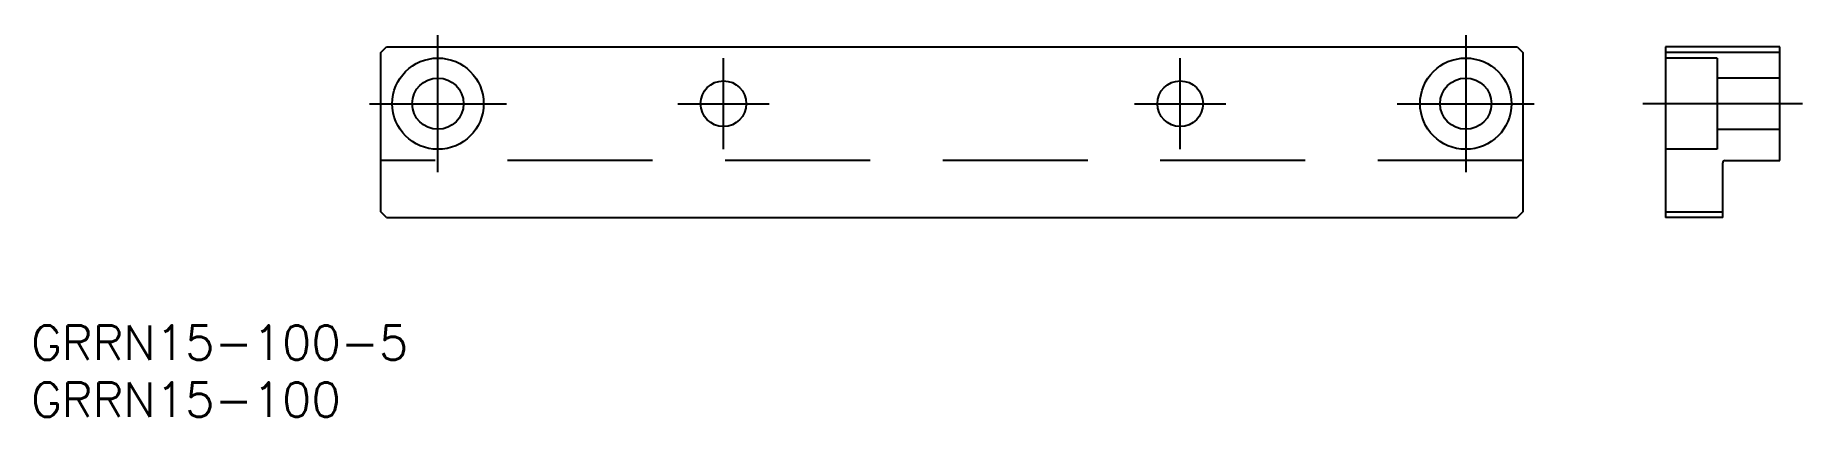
# Model space of a CAD drawing. Extents: x -80 to 74, y -17 to 16.
import ezdxf

# ---------------------------------------------------------------- set-up
doc = ezdxf.new("R2010")
doc.units = 0
doc.linetypes.add('CENTER', pattern=[50.8, 31.75, -6.35, 6.35, -6.35])
doc.linetypes.add('DASHED', pattern=[19.05, 12.7, -6.35])
doc.layers.get('0').update_dxf_attribs({"linetype": 'CONTINUOUS'})
doc.layers.add('CENTER', color=1, linetype='CENTER')
doc.styles.get("Standard").update_dxf_attribs({"font": 'txt.shx', "height": 3, "bigfont": 'bigfont.shx'})

msp = doc.modelspace()

# ---------------------------------------------------------------- linework, layer by layer
at = {"color": 7, "linetype": 'CONTINUOUS'}
for p, q in [((-50, 14.5), (-49.5, 15)), ((-50, 0.5), (-50, 14.5)), ((-49.5, 15), (49.5, 15)), ((49.5, 15), (50, 14.5)), ((50, 14.5), (50, 0.5)), ((62.5, 15), (62.5, 0)), ((72.5, 15), (62.5, 15)), ((72.5, 14.5), (62.5, 14.5)), ((72.5, 5), (72.5, 15)), ((67.5, 0), (67.5, 4.8)), ((67.7, 5), (72.5, 5)), ((-49.5, 0), (-50, 0.5)), ((-49.5, 0), (49.5, 0)), ((50, 0.5), (49.5, 0)), ((62.5, 0.5), (67.5, 0.5)), ((67.5, 0), (62.5, 0))]:
    msp.add_line(p, q, dxfattribs=at)
at = {"color": 3, "linetype": 'DASHED'}
for p, q in [((67, 14), (62.5, 14)), ((67, 14), (67, 6)), ((72.5, 12.25), (67, 12.25)), ((67, 7.75), (72.5, 7.75)), ((50, 5), (-50, 5)), ((67, 6), (62.5, 6))]:
    msp.add_line(p, q, dxfattribs=at)
at = {"color": 7, "linetype": 'CONTINUOUS'}
for centre, radius in [((-45, 10), 4), ((45, 10), 4), ((-45, 10), 2.25), ((-20, 10), 2), ((20, 10), 2), ((45, 10), 2.25)]:
    msp.add_circle(centre, radius, dxfattribs=at)
msp.add_arc((67.7, 4.8), 0.2, 90, 180, dxfattribs=at)
at = {"layer": 'CENTER', "color": 1, "linetype": 'CENTER'}
for p, q in [((-45, 4), (-45, 16)), ((45, 16), (45, 4)), ((-20, 6), (-20, 14)), ((20, 6), (20, 14)), ((-51, 10), (-39, 10)), ((-24, 10), (-16, 10)), ((16, 10), (24, 10)), ((39, 10), (51, 10)), ((74.5, 10), (60.5, 10))]:
    msp.add_line(p, q, dxfattribs=at)

# ---------------------------------------------------------------- texts
at = {"color": 7, "linetype": 'CONTINUOUS'}
for s, p in [('GRRN15-100-5', (-80.64, -12.46)), ('GRRN15-100', (-80.64, -17.46))]:
    msp.add_text(s, height=3, dxfattribs=at).set_placement(p)

doc.saveas('drawing.dxf')
